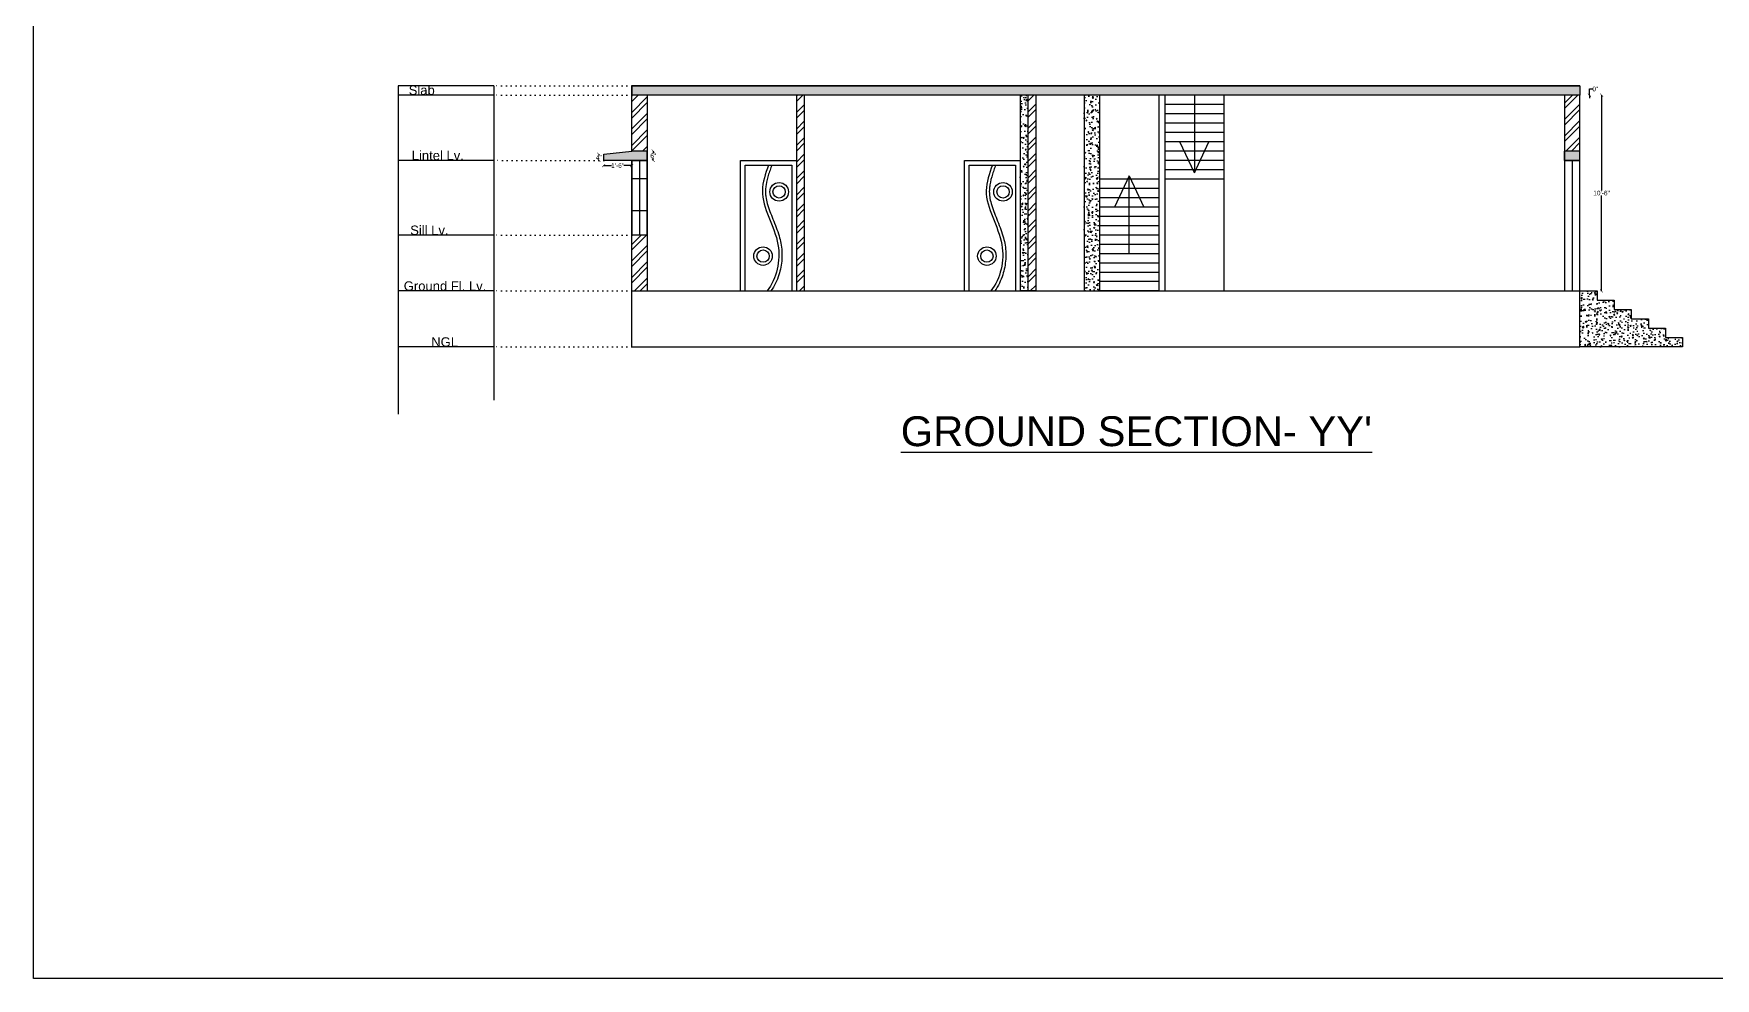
# Model space of a CAD drawing. Header units: inches. Extents: x -19338 to 11623, y -1285 to 3664.
# Drawn here: x -3064 to -1983, y -1285 to -677 of the extents above; entities that cross this region are included whole.
import ezdxf

# ---------------------------------------------------------------- set-up
doc = ezdxf.new("R2010")
doc.units = ezdxf.units.IN
doc.header["$MEASUREMENT"] = 0
doc.linetypes.add('ACAD_ISO02W100', pattern=[15, 12, -3])
doc.linetypes.add('ACAD_ISO07W100', pattern=[3, 0, -3])
doc.layers.get('0').update_dxf_attribs({"color": 18})
for name, color, linetype in [('D', 191, 'Continuous'), ('D1', 231, 'ACAD_ISO02W100'), ('W', 70, 'Continuous'), ('W1', 120, 'Continuous')]:
    doc.layers.add(name, color=color, linetype=linetype)
doc.layers.add('Naming', color=50, linetype='Continuous', plot=False)
doc.styles.get("Standard").update_dxf_attribs({"font": 'arial.ttf'})
doc.dimstyles.get("Standard").update_dxf_attribs({"dimtxt": 3, "dimasz": 2, "dimexe": 0.18, "dimexo": 0.0625, "dimgap": 0.09, "dimtad": 0, "dimtih": 1, "dimtoh": 1, "dimdsep": 46, "dimlunit": 3, "dimtxsty": 'Standard', "dimblk": 'ARCHTICK', "dimcen": 0.09, "dimse1": 1, "dimse2": 1, "dimclrd": 2, "dimadec": 0, "dimazin": 0, "dimtfac": 1, "dimtofl": 0, "dimtmove": 0, "dimatfit": 3, "dimfxl": 1, "dimtolj": 1, "dimtzin": 0, "dimarcsym": 0})
pattern_1 = [(50, (-417.2895, -3037.1256), (7.172602, -0.627521), [0.75, -8.25]), (355, (-417.2895, -3037.1256), (-1.387513, 7.521921), [0.6, -6.6]), (100.45144, (-416.692, -3037.178), (5.785088, 6.8944), [0.637402, -7.011421]), (46.1842, (-417.2895, -3035.126), (10.672413, -1.655193), [1.125, -12.375]), (96.63564, (-416.4, -3035.264), (9.34662, 9.741186), [0.956103, -10.517138]), (351.18416, (-417.29, -3035.126), (9.34662, 9.741186), [0.9, -9.9]), (21, (-416.2895, -3035.6256), (5.96907, -4.026189), [0.75, -8.25]), (326, (-416.2895, -3035.6256), (2.433153, 7.2515), [0.6, -6.6]), (71.45144, (-415.792, -3035.961), (8.402224, 3.225312), [0.637402, -7.011421]), (37.5, (-417.2895, -3037.1256), (0.1215986, 3.3289385), [0, -6.52, 0, -6.7, 0, -6.625]), (7.5, (-417.2895, -3037.1256), (2.6306954, 3.944117), [0, -3.82, 0, -6.37, 0, -2.525]), (327.5, (-419.5195, -3037.1256), (5.3382244, -0.2255487), [0, -2.5, 0, -7.8, 0, -10.35]), (317.5, (-420.5195, -3037.1256), (5.831862, 1.00105), [0, -3.25, 0, -5.18, 0, -7.35])]

# ---------------------------------------------------------------- blocks, each defined once
blk = doc.blocks.new('_ArchTick')
at = {"color": 0, "linetype": 'ByBlock', "const_width": 0.15}
blk.add_lwpolyline([(-0.5, -0.5), (0.5, 0.5)], dxfattribs=at)
blk = doc.blocks.new('*D122')
at = {"color": 2, "lineweight": -2, "transparency": 16777216}
for p, q in [((-2055.9, -717), (-2055.9, -778.4)), ((-2055.9, -843), (-2055.9, -781.6))]:
    blk.add_line(p, q, dxfattribs=at)
at = {"layer": 'Defpoints', "color": 0, "transparency": 16777216}
for p in [(-2079.8, -717), (-2055.9, -717), (-2079.8, -843)]:
    blk.add_point(p, dxfattribs=at)
at = {"color": 2, "lineweight": -2, "transparency": 16777216, "xscale": 2, "yscale": 2, "zscale": 2}
for p, rotation in [((-2055.9, -717), 90), ((-2055.9, -843), 270)]:
    blk.add_blockref('_ArchTick', p, dxfattribs=dict(at, rotation=rotation))
at = {"color": 0, "transparency": 16777216, "insert": (-2055.9, -780), "char_height": 3, "attachment_point": 5}
blk.add_mtext('\\A1;10\'-6"', dxfattribs=at)
blk = doc.blocks.new('*D123')
at = {"color": 2, "lineweight": -2, "transparency": 16777216}
for p, q in [((-2063.7, -717), (-2063.7, -713)), ((-2063.7, -713), (-2061.7, -713)), ((-2063.7, -717), (-2063.7, -719))]:
    blk.add_line(p, q, dxfattribs=at)
at = {"layer": 'Defpoints', "color": 0, "transparency": 16777216}
for p in [(-2069.8, -717), (-2069.8, -717), (-2063.7, -717)]:
    blk.add_point(p, dxfattribs=at)
at = {"color": 2, "lineweight": -2, "transparency": 16777216, "xscale": 2, "yscale": 2, "zscale": 2}
for rotation in [90, 270]:
    blk.add_blockref('_ArchTick', (-2063.7, -717), dxfattribs=dict(at, rotation=rotation))
at = {"color": 0, "transparency": 16777216, "insert": (-2059.9, -713), "char_height": 3, "attachment_point": 5}
blk.add_mtext('\\A1;0"', dxfattribs=at)
blk = doc.blocks.new('*D125')
at = {"color": 2, "lineweight": -2, "transparency": 16777216}
for p, q in [((-2700.9, -755), (-2700.9, -755.4)), ((-2700.9, -759), (-2700.9, -758.6))]:
    blk.add_line(p, q, dxfattribs=at)
at = {"layer": 'Defpoints', "color": 0, "transparency": 16777216}
for p in [(-2700.9, -755), (-2697.8, -755), (-2697.8, -759)]:
    blk.add_point(p, dxfattribs=at)
at = {"color": 2, "lineweight": -2, "transparency": 16777216, "xscale": 2, "yscale": 2, "zscale": 2}
for p, rotation in [((-2700.9, -755), 90), ((-2700.9, -759), 270)]:
    blk.add_blockref('_ArchTick', p, dxfattribs=dict(at, rotation=rotation))
at = {"color": 0, "transparency": 16777216, "insert": (-2700.9, -757), "char_height": 3, "attachment_point": 5}
blk.add_mtext('\\A1;4"', dxfattribs=at)
blk = doc.blocks.new('*D126')
at = {"color": 2, "lineweight": -2, "transparency": 16777216}
for p, q in [((-2697.8, -762.3), (-2692.7, -762.3)), ((-2679.8, -762.3), (-2684.8, -762.3))]:
    blk.add_line(p, q, dxfattribs=at)
at = {"layer": 'Defpoints', "color": 0, "transparency": 16777216}
for p in [(-2697.8, -759), (-2697.8, -762.3), (-2679.8, -759)]:
    blk.add_point(p, dxfattribs=at)
at = {"color": 2, "lineweight": -2, "transparency": 16777216, "xscale": 2, "yscale": 2, "zscale": 2, "rotation": 180}
blk.add_blockref('_ArchTick', (-2697.8, -762.3), dxfattribs=at)
at = {"color": 2, "lineweight": -2, "transparency": 16777216, "xscale": 2, "yscale": 2, "zscale": 2}
blk.add_blockref('_ArchTick', (-2679.8, -762.3), dxfattribs=at)
at = {"color": 0, "transparency": 16777216, "insert": (-2688.8, -762.3), "char_height": 3, "attachment_point": 5}
blk.add_mtext('\\A1;1\'-6"', dxfattribs=at)
blk = doc.blocks.new('*D127')
at = {"color": 2, "lineweight": -2, "transparency": 16777216}
for p, q in [((-2665.9, -753), (-2665.9, -754.4)), ((-2665.9, -759), (-2665.9, -757.6))]:
    blk.add_line(p, q, dxfattribs=at)
at = {"layer": 'Defpoints', "color": 0, "transparency": 16777216}
for p in [(-2669.8, -753), (-2669.8, -759), (-2665.9, -759)]:
    blk.add_point(p, dxfattribs=at)
at = {"color": 2, "lineweight": -2, "transparency": 16777216, "xscale": 2, "yscale": 2, "zscale": 2}
for p, rotation in [((-2665.9, -753), 90), ((-2665.9, -759), 270)]:
    blk.add_blockref('_ArchTick', p, dxfattribs=dict(at, rotation=rotation))
at = {"color": 0, "transparency": 16777216, "insert": (-2665.9, -756), "char_height": 3, "attachment_point": 5}
blk.add_mtext('\\A1;6"', dxfattribs=at)

msp = doc.modelspace()

# ---------------------------------------------------------------- hatches: boundary and pattern name
h = msp.add_hatch()
h.set_pattern_fill('AR-CONC', color=256)
h.set_pattern_definition(pattern_1)
h.paths.add_polyline_path([(-2679.764, -716.982), (-2069.764, -716.982), (-2069.764, -710.982), (-2679.764, -710.982)])
h = msp.add_hatch()
h.set_pattern_fill('ANSI32', color=256, scale=20)
h.set_pattern_definition([(45, (-417.2895, -3037.1256), (-5.3033, 5.3033), []), (45, (-413.754, -3037.1256), (-5.3033, 5.3033), [])])
h.paths.add_polyline_path([(-2669.764, -716.982), (-2679.764, -716.982), (-2679.764, -752.982), (-2669.764, -752.982)])
h.paths.add_polyline_path([(-2679.764, -842.982), (-2669.764, -842.982), (-2669.764, -806.982), (-2679.764, -806.982)])
h.paths.add_polyline_path([(-2568.764, -716.982), (-2573.764, -716.982), (-2573.764, -842.982), (-2568.764, -842.982)])
h.paths.add_polyline_path([(-2419.764, -716.982), (-2424.764, -716.982), (-2424.764, -842.982), (-2419.764, -842.982)])
h.paths.add_polyline_path([(-2079.764, -752.982), (-2069.764, -752.982), (-2069.764, -716.982), (-2079.764, -716.982)])
h = msp.add_hatch()
h.set_pattern_fill('AR-CONC', color=256)
h.set_pattern_definition(pattern_1)
h.paths.add_polyline_path([(-2424.764, -716.982), (-2429.764, -716.982), (-2429.764, -842.982), (-2424.764, -842.982)])
h = msp.add_hatch()
h.set_pattern_fill('AR-CONC', color=256)
h.set_pattern_definition(pattern_1)
h.paths.add_polyline_path([(-2378.764, -716.982), (-2388.764, -716.982), (-2388.764, -842.982), (-2378.764, -842.982)])
h = msp.add_hatch()
h.set_pattern_fill('AR-CONC', color=256)
h.set_pattern_definition(pattern_1)
h.paths.add_polyline_path([(-2079.764, -752.982), (-2079.764, -758.982), (-2069.764, -758.982), (-2069.764, -752.982)])
h.paths.add_polyline_path([(-2679.764, -752.982), (-2697.764, -754.982), (-2697.764, -758.982), (-2679.764, -758.982), (-2669.764, -758.982), (-2669.764, -752.982)])
h = msp.add_hatch()
h.set_pattern_fill('AR-CONC', color=256)
h.set_pattern_definition([(50, (-5884.079, -2660.3556), (7.172602, -0.627521), [0.75, -8.25]), (355, (-5884.079, -2660.3556), (-1.387513, 7.521921), [0.6, -6.6]), (100.45144, (-5883.481, -2660.408), (5.785088, 6.8944), [0.637402, -7.011421]), (46.1842, (-5884.079, -2658.356), (10.672413, -1.655193), [1.125, -12.375]), (96.63564, (-5883.19, -2658.493), (9.34662, 9.741186), [0.956103, -10.517138]), (351.18416, (-5884.079, -2658.356), (9.34662, 9.741186), [0.9, -9.9]), (21, (-5883.079, -2658.8556), (5.9690705, -4.026189), [0.75, -8.25]), (326, (-5883.079, -2658.8556), (2.433153, 7.2515), [0.6, -6.6]), (71.45144, (-5882.5816, -2659.191), (8.402224, 3.225312), [0.637402, -7.011421]), (37.5, (-5884.079, -2660.3556), (0.1215986, 3.3289385), [0, -6.52, 0, -6.7, 0, -6.625]), (7.5, (-5884.079, -2660.3556), (2.6306954, 3.944117), [0, -3.82, 0, -6.37, 0, -2.525]), (327.5, (-5886.309, -2660.3556), (5.3382244, -0.2255487), [0, -2.5, 0, -7.8, 0, -10.35]), (317.5, (-5887.309, -2660.3556), (5.8318617, 1.00105), [0, -3.25, 0, -5.18, 0, -7.35])])
h.paths.add_polyline_path([(-2036.764, -860.982), (-2036.764, -854.982), (-2047.764, -854.982), (-2047.764, -848.982), (-2058.764, -848.982), (-2058.764, -842.982), (-2069.764, -842.982), (-2069.764, -878.982), (-2003.764, -878.982), (-2003.764, -872.982), (-2014.764, -872.982), (-2014.764, -866.982), (-2025.764, -866.982), (-2025.764, -860.982)])

# ---------------------------------------------------------------- linework, layer by layer
at = {"linetype": 'ACAD_ISO07W100'}
for p, q in [((-2679.764, -710.982), (-2768.507, -710.982)), ((-2679.764, -716.982), (-2768.507, -716.982)), ((-2697.764, -758.982), (-2768.507, -758.982)), ((-2679.764, -806.982), (-2768.507, -806.982)), ((-2679.764, -842.982), (-2768.507, -842.982)), ((-2679.764, -878.982), (-2768.507, -878.982))]:
    msp.add_line(p, q, dxfattribs=at)
for p, q in [((-2069.764, -710.982), (-2679.764, -710.982)), ((-2679.764, -710.982), (-2679.764, -716.982)), ((-2069.764, -710.982), (-2069.764, -716.982)), ((-2069.764, -716.982), (-2679.764, -716.982)), ((-2679.764, -752.982), (-2679.764, -716.982)), ((-2669.764, -716.982), (-2669.764, -842.982)), ((-2573.764, -716.982), (-2573.764, -842.982)), ((-2568.764, -716.982), (-2568.764, -842.982)), ((-2429.764, -716.982), (-2429.764, -842.982)), ((-2424.764, -842.982), (-2424.764, -716.982)), ((-2419.764, -716.982), (-2419.764, -842.982)), ((-2388.764, -716.982), (-2388.764, -842.982)), ((-2378.764, -716.982), (-2378.764, -842.982)), ((-2340.764, -716.982), (-2340.764, -842.982)), ((-2336.764, -716.982), (-2336.764, -842.982)), ((-2298.764, -722.982), (-2336.764, -722.982)), ((-2317.764, -716.982), (-2317.764, -766.982)), ((-2298.764, -716.982), (-2298.764, -842.982)), ((-2079.764, -716.982), (-2079.764, -842.982)), ((-2069.764, -842.982), (-2069.764, -716.982)), ((-2298.764, -728.982), (-2336.764, -728.982)), ((-2298.764, -734.982), (-2336.764, -734.982)), ((-2298.764, -740.982), (-2336.764, -740.982)), ((-2697.764, -754.982), (-2679.764, -752.982)), ((-2697.764, -758.982), (-2697.764, -754.982)), ((-2669.764, -752.982), (-2679.764, -752.982)), ((-2669.764, -758.982), (-2669.764, -752.982)), ((-2298.764, -746.982), (-2336.764, -746.982)), ((-2298.764, -752.982), (-2336.764, -752.982)), ((-2317.764, -766.982), (-2327.115, -746.982)), ((-2317.764, -766.982), (-2308.413, -746.982)), ((-2069.764, -752.982), (-2079.764, -752.982)), ((-2079.764, -758.982), (-2079.764, -752.982)), ((-2069.764, -758.982), (-2069.764, -752.982)), ((-2679.764, -758.982), (-2697.764, -758.982)), ((-2679.764, -842.982), (-2679.764, -758.982)), ((-2679.764, -758.982), (-2669.764, -758.982)), ((-2669.764, -758.982), (-2669.764, -758.982)), ((-2298.764, -758.982), (-2336.764, -758.982)), ((-2298.764, -764.982), (-2336.764, -764.982)), ((-2069.764, -758.982), (-2079.764, -758.982)), ((-2079.764, -758.982), (-2069.764, -758.982)), ((-2340.764, -770.982), (-2378.764, -770.982)), ((-2340.764, -776.982), (-2378.764, -776.982)), ((-2359.764, -768.982), (-2369.115, -788.982)), ((-2359.764, -818.982), (-2359.764, -768.982)), ((-2359.764, -768.982), (-2350.413, -788.982)), ((-2298.764, -770.982), (-2336.764, -770.982)), ((-2340.764, -782.982), (-2378.764, -782.982)), ((-2340.764, -788.982), (-2378.764, -788.982)), ((-2340.764, -794.982), (-2378.764, -794.982)), ((-2340.764, -800.982), (-2378.764, -800.982)), ((-2340.764, -806.982), (-2378.764, -806.982)), ((-2340.764, -812.982), (-2378.764, -812.982)), ((-2340.764, -818.982), (-2378.764, -818.982)), ((-2340.764, -824.982), (-2378.764, -824.982)), ((-2340.764, -830.982), (-2378.764, -830.982)), ((-2679.764, -842.982), (-2069.764, -842.982)), ((-2679.764, -878.982), (-2679.764, -842.982)), ((-2419.764, -842.982), (-2429.764, -842.982)), ((-2340.764, -836.982), (-2378.764, -836.982)), ((-2340.764, -842.982), (-2378.764, -842.982)), ((-2069.764, -878.982), (-2069.764, -842.982)), ((-2069.764, -842.982), (-2058.764, -842.982)), ((-2058.764, -842.982), (-2058.764, -848.982)), ((-2058.764, -848.982), (-2047.764, -848.982)), ((-2047.764, -848.982), (-2047.764, -854.982)), ((-2047.764, -854.982), (-2036.764, -854.982)), ((-2036.764, -854.982), (-2036.764, -860.982)), ((-2036.764, -860.982), (-2025.764, -860.982)), ((-2025.764, -860.982), (-2025.764, -866.982)), ((-2025.764, -866.982), (-2014.764, -866.982)), ((-2014.764, -866.982), (-2014.764, -872.982)), ((-2014.764, -872.982), (-2003.764, -872.982)), ((-2003.764, -872.982), (-2003.764, -878.982)), ((-2679.764, -878.982), (-2069.764, -878.982)), ((-2003.764, -878.982), (-2069.764, -878.982))]:
    msp.add_line(p, q)
for points in [[(-3064.456, 1625.524), (1425.493, 1625.524), (1425.493, -1285.236), (-3064.456, -1285.236)], [(-2679.764, -710.982), (-2069.764, -710.982), (-2069.764, -716.982), (-2679.764, -716.982)]]:
    msp.add_lwpolyline(points, close=True)
at = {"layer": 'D'}
for p, q in [((-2079.764, -758.982), (-2079.764, -842.982)), ((-2074.764, -758.982), (-2074.764, -842.982)), ((-2069.764, -842.982), (-2069.764, -758.982)), ((-2079.764, -842.982), (-2069.764, -842.982))]:
    msp.add_line(p, q, dxfattribs=at)
at = {"layer": 'D1', "linetype": 'ByBlock'}
for p, q in [((-2609.764, -842.982), (-2609.764, -758.982)), ((-2609.764, -758.982), (-2573.764, -758.982)), ((-2606.764, -761.982), (-2576.764, -761.982)), ((-2606.764, -842.982), (-2606.764, -761.982)), ((-2576.764, -761.982), (-2576.764, -842.982)), ((-2573.764, -758.982), (-2573.764, -842.982)), ((-2465.764, -842.982), (-2465.764, -758.982)), ((-2465.764, -758.982), (-2429.764, -758.982)), ((-2462.764, -842.982), (-2462.764, -761.982)), ((-2462.764, -761.982), (-2432.764, -761.982)), ((-2432.764, -761.982), (-2432.764, -842.982)), ((-2429.764, -758.982), (-2429.764, -842.982))]:
    msp.add_line(p, q, dxfattribs=at)
for centre, radius in [((-2584.909, -779.207), 5.956), ((-2584.909, -779.207), 3.956), ((-2440.909, -779.207), 5.956), ((-2440.909, -779.207), 3.956), ((-2595.277, -820.539), 5.956), ((-2595.277, -820.539), 3.956), ((-2451.277, -820.539), 5.956), ((-2451.277, -820.539), 3.956)]:
    msp.add_circle(centre, radius, dxfattribs=at)
for points, knots in [([(-2591.764, -761.982), (-2593.689, -767.504), (-2599.736, -784.846), (-2580.864, -810.152), (-2586.401, -834.921), (-2592.696, -842.982)], [0, 0, 0, 0, 16.9036334, 53.08187755, 83.71517229, 83.71517229, 83.71517229, 83.71517229]), ([(-2589.646, -761.982), (-2589.722, -762.2), (-2589.798, -762.418), (-2589.874, -762.636), (-2589.875, -762.637), (-2589.875, -762.639), (-2589.876, -762.64), (-2590.081, -763.23), (-2590.286, -763.817), (-2590.892, -765.573), (-2591.284, -766.734), (-2592.373, -770.186), (-2592.981, -772.443), (-2593.527, -775.731), (-2593.649, -776.81), (-2593.729, -778.611), (-2593.724, -779.343), (-2593.646, -780.816), (-2593.573, -781.554), (-2593.262, -783.778), (-2592.932, -785.272), (-2591.602, -790.046), (-2590.267, -793.383), (-2587.482, -800.266), (-2586.034, -803.812), (-2584.478, -809.086), (-2584.08, -810.676), (-2583.465, -813.978), (-2583.26, -815.684), (-2583.063, -819.106), (-2583.07, -820.824), (-2583.403, -825.958), (-2584.038, -829.351), (-2586.259, -836.317), (-2587.973, -839.844), (-2590.202, -842.982)], [-0.67182463, -0.67182463, -0.67182463, -0.67182463, -0.00401934, -0.00401934, -0.00401934, 0, 0, 0, 1.80454854, 1.80454854, 5.41364562, 5.41364562, 12.63183979, 12.63183979, 16.24085359, 16.24085359, 18.7556607, 18.7556607, 21.27046781, 21.27046781, 26.30008202, 26.30008202, 37.16115796, 37.16115796, 48.0222339, 48.0222339, 52.58780111, 52.58780111, 57.30302072, 57.30302072, 62.01824032, 62.01824032, 71.44867953, 71.44867953, 82.27479563, 82.27479563, 82.27479563, 82.27479563]), ([(-2447.764, -761.982), (-2449.689, -767.504), (-2455.736, -784.846), (-2436.864, -810.152), (-2442.401, -834.921), (-2448.696, -842.982)], [0, 0, 0, 0, 16.9036334, 53.08187755, 83.71517229, 83.71517229, 83.71517229, 83.71517229]), ([(-2445.646, -761.982), (-2445.722, -762.2), (-2445.798, -762.418), (-2445.874, -762.636), (-2445.875, -762.637), (-2445.875, -762.639), (-2445.876, -762.64), (-2446.081, -763.23), (-2446.286, -763.817), (-2446.892, -765.573), (-2447.284, -766.734), (-2448.373, -770.186), (-2448.981, -772.443), (-2449.527, -775.731), (-2449.649, -776.81), (-2449.729, -778.611), (-2449.724, -779.343), (-2449.646, -780.816), (-2449.573, -781.554), (-2449.262, -783.778), (-2448.932, -785.272), (-2447.602, -790.046), (-2446.267, -793.383), (-2443.482, -800.266), (-2442.034, -803.812), (-2440.478, -809.086), (-2440.08, -810.676), (-2439.465, -813.978), (-2439.26, -815.684), (-2439.063, -819.106), (-2439.07, -820.824), (-2439.403, -825.958), (-2440.038, -829.351), (-2442.259, -836.317), (-2443.973, -839.844), (-2446.202, -842.982)], [-0.67182463, -0.67182463, -0.67182463, -0.67182463, -0.00401934, -0.00401934, -0.00401934, 0, 0, 0, 1.80454854, 1.80454854, 5.41364562, 5.41364562, 12.63183979, 12.63183979, 16.24085359, 16.24085359, 18.7556607, 18.7556607, 21.27046781, 21.27046781, 26.30008202, 26.30008202, 37.16115796, 37.16115796, 48.0222339, 48.0222339, 52.58780111, 52.58780111, 57.30302072, 57.30302072, 62.01824032, 62.01824032, 71.44867953, 71.44867953, 82.27479563, 82.27479563, 82.27479563, 82.27479563])]:
    msp.add_open_spline(points, degree=3, knots=knots, dxfattribs=at)
at = {"layer": 'W'}
for p, q in [((-2669.764, -758.982), (-2679.764, -758.982)), ((-2679.764, -758.982), (-2679.764, -806.982)), ((-2674.764, -758.982), (-2674.764, -806.982)), ((-2669.764, -806.982), (-2669.764, -758.982)), ((-2669.764, -770.91), (-2679.764, -770.91)), ((-2669.764, -791.439), (-2679.764, -791.439)), ((-2669.764, -806.982), (-2679.764, -806.982))]:
    msp.add_line(p, q, dxfattribs=at)
at = {"layer": 'W1', "color": 7, "true_color": 0xffffff}
for p, q in [((-2768.507, -710.982), (-2830.076, -710.982)), ((-2830.076, -710.982), (-2830.076, -922.238)), ((-2768.507, -710.982), (-2830.076, -710.982)), ((-2830.076, -710.982), (-2830.076, -922.238)), ((-2768.507, -710.982), (-2768.507, -913.331)), ((-2768.507, -710.982), (-2768.507, -913.331)), ((-2768.507, -716.982), (-2830.076, -716.982)), ((-2768.507, -716.982), (-2830.076, -716.982)), ((-2768.507, -758.982), (-2830.076, -758.982)), ((-2768.507, -758.982), (-2830.076, -758.982)), ((-2768.507, -806.982), (-2830.076, -806.982)), ((-2768.507, -806.982), (-2830.076, -806.982)), ((-2768.507, -842.982), (-2830.076, -842.982)), ((-2768.507, -842.982), (-2830.076, -842.982)), ((-2768.507, -878.982), (-2830.076, -878.982)), ((-2768.507, -878.982), (-2830.076, -878.982))]:
    msp.add_line(p, q, dxfattribs=at)

# ---------------------------------------------------------------- texts
at = {"layer": 'Naming', "insert": (-2506.677, -923.608), "char_height": 19.2, "attachment_point": 1}
msp.add_mtext_dynamic_manual_height_columns("{\\LGROUND SECTION- YY'}", width=6381.97224, gutter_width=96, heights=[0], dxfattribs=at)
at = {"layer": 'W1', "color": 7, "true_color": 0xffffff, "char_height": 6, "attachment_point": 1}
for s, insert in [('Slab', (-2823.202, -710.777)), ('Lintel Lv.', (-2821.25, -752.777)), ('Sill Lv.', (-2822.227, -800.883)), ('Ground Fl. Lv.', (-2826.378, -836.777)), ('NGL', (-2808.702, -872.777))]:
    msp.add_mtext_dynamic_manual_height_columns(s, width=8415.77177, gutter_width=30, heights=[0], dxfattribs=dict(at, insert=insert))

# ---------------------------------------------------------------- dimensions: what is measured, and where the dimension line sits
for base, p1, p2, picture, middle in [((-2063.690356096, -716.981634245), (-2069.764002084, -716.981634245), (-2069.764002084, -716.981634245), '*D123', (-2059.876276969, -712.981634245)), ((-2055.867, -716.982), (-2079.764, -842.982), (-2079.764, -716.982), '*D122', (-2055.867, -779.982)), ((-2700.854, -754.982), (-2697.764, -758.982), (-2697.764, -754.982), '*D125', (-2700.854, -756.982)), ((-2665.856, -758.982), (-2669.764, -752.982), (-2669.764, -758.982), '*D127', (-2665.856, -755.982))]:
    dim = msp.add_linear_dim(base=base, p1=p1, p2=p2, angle=90, dimstyle='Standard')
    dim.commit()
    dim.dimension.update_dxf_attribs({"geometry": picture, "text_midpoint": middle})
dim = msp.add_linear_dim(base=(-2697.764, -762.29), p1=(-2679.764, -758.982), p2=(-2697.764, -758.982), dimstyle='Standard')
dim.commit()
dim.dimension.update_dxf_attribs({"geometry": '*D126', "text_midpoint": (-2688.764, -762.29)})

doc.saveas('drawing.dxf')
